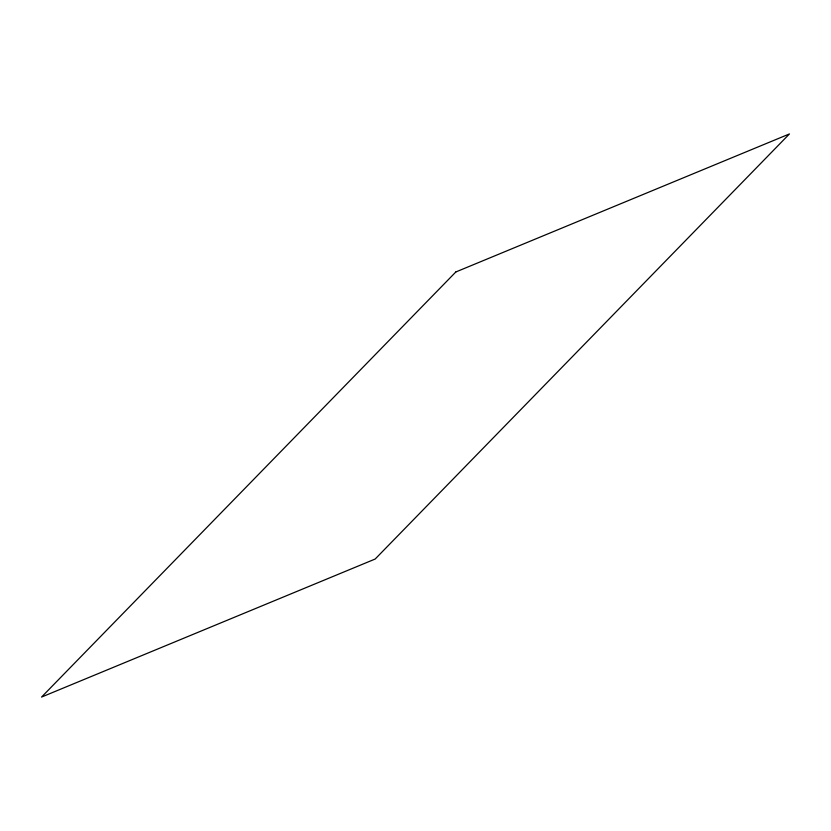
<?xml version="1.0" encoding="UTF-8"?>
<svg xmlns="http://www.w3.org/2000/svg" width="831" height="831" viewBox="0 0 831 831"><rect width="100%" height="100%" fill="white"/><g stroke="black" fill="none" stroke-linecap="round" stroke-linejoin="round"><path stroke-width="1.25" d="M455.835 271.966L41.55 697.064L375.165 559.034L789.45 133.936L455.835 271.966"/></g></svg>
